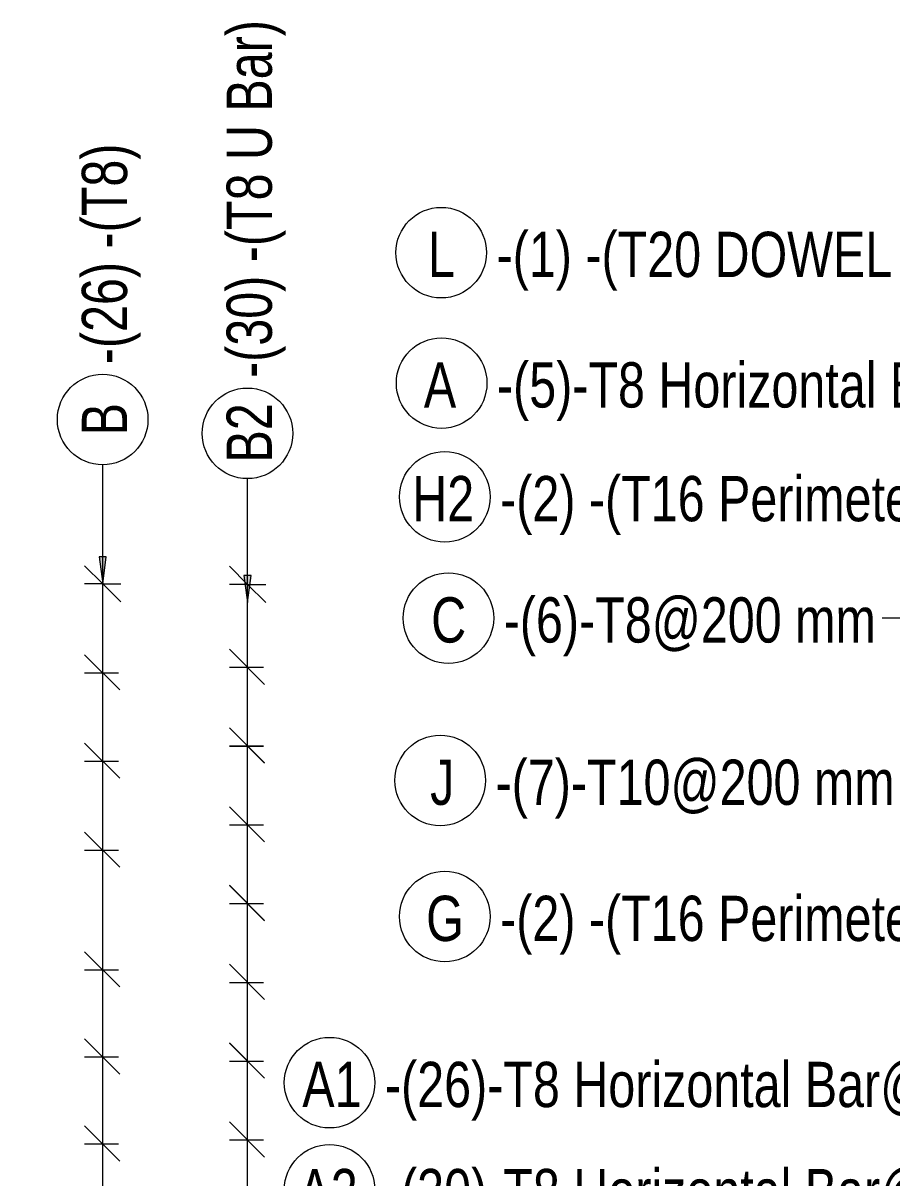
# Model space of a CAD drawing. Header units: millimetres. Extents: x -12508 to 11584, y -2169 to 13538.
# Drawn here: x -12508 to -10590, y 2288 to 4838 of the extents above; entities that cross this region are included whole.
import ezdxf

# ---------------------------------------------------------------- set-up
doc = ezdxf.new("R2010")
doc.units = ezdxf.units.MM
for name, color, linetype, lineweight in [('A-ANNO-DIMS', 211, 'Continuous', 9), ('A-ANNO-DIMS-40', 211, 'Continuous', 9), ('A-DETL-MBND', 5, 'Continuous', 18), ('S-RBAR-IDEN', 171, 'Continuous', 9)]:
    doc.layers.add(name, color=color, linetype=linetype, lineweight=lineweight)
doc.styles.add('Nirmala UI Semilight', font='NirmalaS.ttf', dxfattribs={"width": 0.8, "height": 100})
doc.styles.add('Nirmala UI Semilight_1', font='NirmalaS.ttf', dxfattribs={"height": 100})
doc.dimstyles.new('Arrow_Filled_-_2_5_NI_UI', dxfattribs={"dimscale": 304.8, "dimtxt": 104.736395, "dimasz": 0.262467, "dimexe": 0.131234, "dimexo": 0.0625, "dimgap": 0.131234, "dimtad": 1, "dimdec": 0, "dimzin": 0, "dimdsep": 46, "dimtxsty": 'Nirmala UI Semilight_1', "dimblk1": 'OBLIQUE', "dimblk2": 'OBLIQUE', "dimsah": 1, "dimcen": 0.09, "dimazin": 0, "dimtfac": 1, "dimtdec": 4, "dimtix": 1, "dimtmove": 0, "dimatfit": 3, "dimfxl": 0.131234, "dimfxlon": 1, "dimtvp": 1, "dimtolj": 1, "dimtzin": 0, "dimarcsym": 2})

# ---------------------------------------------------------------- blocks, each defined once
blk = doc.blocks.new('M_Rebar Tag_rfa MARK - ARROW-794226-Elevation Front 1')
at = {"layer": 'S-RBAR-IDEN'}
blk.add_circle((-7744.2, 3994.2), 100, dxfattribs=at)
blk = doc.blocks.new('M_Rebar Tag_rfa Dimension - ARROW-793927-Elevation Front 1')
at = {"layer": 'S-RBAR-IDEN'}
blk.add_circle((-11584.1, 4043.1), 100, dxfattribs=at)
blk = doc.blocks.new('DIMBLOCK43-Elevation Front 1')
at = {"layer": 'A-ANNO-DIMS-40'}
for p, q in [((-12012.7, 3598.5), (-12052.7, 3638.5)), ((-12012.7, 3598.5), (-12052.7, 3598.5)), ((-12012.6, -1352.1), (-12012.7, 3598.5)), ((-12012.7, 3598.5), (-11972.7, 3558.5)), ((-12012.7, 3598.5), (-11972.7, 3598.5)), ((-12012.6, -1352.1), (-12052.6, -1312.1)), ((-12012.6, -1352.1), (-12052.6, -1352.1)), ((-12012.6, -1352.1), (-11972.6, -1392.1)), ((-12012.6, -1352.1), (-11972.6, -1352.1))]:
    blk.add_line(p, q, dxfattribs=at)
at = {"layer": 'A-ANNO-DIMS-40', "color": 0, "insert": (-12183.1, 531.9), "char_height": 100, "width": 1419.083, "attachment_point": 1, "rotation": 90, "line_spacing_factor": 1.142579, "style": 'Nirmala UI Semilight_1'}
blk.add_mtext('T8 U Bar @175 mm', dxfattribs=at)
blk = doc.blocks.new('_Oblique')
at = {"color": 0, "linetype": 'ByBlock', "lineweight": -2}
blk.add_line((-0.5, -0.5), (0.5, 0.5), dxfattribs=at)
blk = doc.blocks.new('DIMBLOCK44-Elevation Front 1')
at = {"layer": 'A-ANNO-DIMS-40'}
for p, q in [((-12332.7, 3599.8), (-12372.7, 3639.8)), ((-12332.7, 3599.8), (-12372.7, 3599.8)), ((-12332.6, -1295.2), (-12332.7, 3599.8)), ((-12332.7, 3599.8), (-12292.7, 3559.8)), ((-12332.7, 3599.8), (-12292.7, 3599.8)), ((-12332.6, -1295.2), (-12372.6, -1255.2)), ((-12332.6, -1295.2), (-12372.6, -1295.2)), ((-12332.6, -1295.2), (-12292.6, -1335.2)), ((-12332.6, -1295.2), (-12292.6, -1295.2))]:
    blk.add_line(p, q, dxfattribs=at)
at = {"layer": 'A-ANNO-DIMS-40', "color": 0, "insert": (-12503.1, 755.3), "char_height": 100, "width": 952.911, "attachment_point": 1, "rotation": 90, "line_spacing_factor": 1.142579, "style": 'Nirmala UI Semilight_1'}
blk.add_mtext('T8@200 mm', dxfattribs=at)

msp = doc.modelspace()

# ---------------------------------------------------------------- hatches: boundary and pattern name
at = {"layer": 'S-RBAR-IDEN'}
for points in [[(-12332.7, 3599.6), (-12324.8, 3659.6), (-12340.6, 3659.6)], [(-12012.9, 3558.3), (-12005, 3618.3), (-12020.8, 3618.3)]]:
    msp.add_hatch(color=256, dxfattribs=at).paths.add_polyline_path(points)

# ---------------------------------------------------------------- linework, layer by layer
at = {"layer": 'A-DETL-MBND'}
for p, q in [((-12052.8, 3455.4), (-11975, 3377.6)), ((-12372.8, 3443.1), (-12295, 3365.4)), ((-12372.8, 3403.1), (-12297.8, 3403.1)), ((-12052.8, 3415.4), (-11977.8, 3415.4)), ((-12052.8, 3281.8), (-11975, 3204)), ((-12052.8, 3281.4), (-11975, 3203.6)), ((-12372.8, 3248.1), (-12295, 3170.4)), ((-12052.8, 3241.8), (-11977.8, 3241.8)), ((-12052.8, 3241.4), (-11977.8, 3241.4)), ((-12372.8, 3208.1), (-12297.8, 3208.1)), ((-12052.8, 3107.4), (-11975, 3029.6)), ((-12052.8, 3067.4), (-11977.8, 3067.4)), ((-12372.8, 3051.5), (-12295, 2973.8)), ((-12372.8, 3011.5), (-12297.8, 3011.5)), ((-12052.8, 2933.8), (-11975, 2856)), ((-12052.8, 2933.4), (-11975, 2855.6)), ((-12052.8, 2893.8), (-11977.8, 2893.8)), ((-12052.8, 2893.4), (-11977.8, 2893.4)), ((-12372.8, 2787.2), (-12295, 2709.5)), ((-12052.8, 2759.4), (-11975, 2681.7)), ((-12372.8, 2747.2), (-12297.8, 2747.2)), ((-12052.8, 2719.4), (-11977.8, 2719.4)), ((-12372.8, 2594.7), (-12295, 2517)), ((-12052.8, 2585.8), (-11975, 2508)), ((-12052.8, 2585.5), (-11975, 2507.7)), ((-12372.8, 2554.7), (-12297.8, 2554.7)), ((-12052.8, 2545.8), (-11977.8, 2545.8)), ((-12052.8, 2545.5), (-11977.8, 2545.5)), ((-12372.8, 2402.7), (-12295, 2324.9)), ((-12052.8, 2411.5), (-11975, 2333.7)), ((-12372.8, 2362.7), (-12297.8, 2362.7)), ((-12052.8, 2371.5), (-11977.8, 2371.5))]:
    msp.add_line(p, q, dxfattribs=at)
at = {"layer": 'S-RBAR-IDEN'}
for p, q in [((-12332.7, 3599.6), (-12332.7, 3862.6)), ((-12012.9, 3558.3), (-12012.9, 3832.1)), ((-12324.8, 3659.6), (-12340.6, 3659.6)), ((-12340.6, 3659.6), (-12332.7, 3599.6)), ((-12332.7, 3599.6), (-12324.8, 3659.6)), ((-12005, 3618.3), (-12020.8, 3618.3)), ((-12020.8, 3618.3), (-12012.9, 3558.3)), ((-12012.9, 3558.3), (-12005, 3618.3)), ((-9784.8, 3524), (-10610.8, 3524))]:
    msp.add_line(p, q, dxfattribs=at)

# ---------------------------------------------------------------- block references
for name, p in [('M_Rebar Tag_rfa MARK - ARROW-794226-Elevation Front 1', (-3840.8, 337)), ('M_Rebar Tag_rfa Dimension - ARROW-793927-Elevation Front 1', (0, 0)), ('M_Rebar Tag_rfa MARK - ARROW-794226-Elevation Front 1', (-3832.9, -202.3)), ('M_Rebar Tag_rfa Dimension - ARROW-793927-Elevation Front 1', (15, -519.1)), ('M_Rebar Tag_rfa Dimension - ARROW-793927-Elevation Front 1', (-3.1, -877.6)), ('M_Rebar Tag_rfa MARK - ARROW-794226-Elevation Front 1', (-3832.9, -1129.4)), ('M_Rebar Tag_rfa Dimension - ARROW-793927-Elevation Front 1', (-247.4, -1545.1)), ('M_Rebar Tag_rfa Dimension - ARROW-793927-Elevation Front 1', (-247.4, -1781.7))]:
    msp.add_blockref(name, p, dxfattribs=at)
at = {"layer": 'S-RBAR-IDEN', "rotation": 89.99999999999991}
for p in [(-8338.5, 11706.8), (-8018.8, 11676.3)]:
    msp.add_blockref('M_Rebar Tag_rfa MARK - ARROW-794226-Elevation Front 1', p, dxfattribs=at)

# ---------------------------------------------------------------- texts
at = {"layer": 'S-RBAR-IDEN', "char_height": 100, "attachment_point": 1, "rotation": 90, "style": 'Nirmala UI Semilight'}
for s, insert, width in [('-(30) -(T8 U Bar)', (-12059, 4054.4), 944.067), ('-(26) -(T8)', (-12378.8, 4084.8), 584.911), ('B', (-12378.8, 3927.7), 76.962), ('B2', (-12059, 3867.7), 148.793)]:
    msp.add_mtext(s, dxfattribs=dict(at, insert=insert, width=width))
at = {"layer": 'S-RBAR-IDEN', "char_height": 100, "attachment_point": 1, "style": 'Nirmala UI Semilight'}
for s, insert, width in [('L', (-11614.5, 4377.3), 64.135), ('-(1) -(T20 DOWEL BAR)', (-11462.7, 4377.3), 1336.573), ('A', (-11623.3, 4089.1), 87.224), ('-(5)-T8 Horizontal Bar@175 mm', (-11461.9, 4089.1), 1862.48), ('H2', (-11649, 3837.9), 166.751), ('-(2) -(T16 Perimeter Bar)', (-11454.9, 3837.9), 1398.143), ('C', (-11607.2, 3570), 84.658), ('-(6)-T8@200 mm', (-11447, 3570), 1010.768), ('-(7)-T10@200 mm', (-11465, 3211.5), 1059.51), ('J', (-11609.4, 3211.5), 46.177), ('G', (-11618.3, 2910.8), 92.354), ('-(2) -(T16 Perimeter Bar)', (-11454.9, 2910.8), 1398.143), ('A1', (-11891.8, 2544), 138.532), ('-(26)-T8 Horizontal Bar@175 mm', (-11709.3, 2544), 1934.312), ('A2', (-11900.3, 2307.4), 159.055), ('-(30)-T8 Horizontal Bar@175 mm', (-11709.3, 2307.4), 1934.312)]:
    msp.add_mtext(s, dxfattribs=dict(at, insert=insert, width=width))

# ---------------------------------------------------------------- dimensions: what is measured, and where the dimension line sits
at = {"layer": 'A-ANNO-DIMS'}
for base, p1, p2, text, override, picture, middle in [((-12332.7, 3599.8), (-12292.6, -1295.2), (-12292.7, 3599.8), 'T8@200 mm', {"dimpost": '<>', "dimfxl": 4895}, 'DIMBLOCK44-Elevation Front 1', (-12235.3, 1152.3)), ((-12012.7, 3598.5), (-11972.6, -1352.1), (-11972.7, 3598.5), 'T8 U Bar @175 mm', {"dimpost": '<>', "dimfxl": 4950.561725}, 'DIMBLOCK43-Elevation Front 1', (-11915, 1123.2))]:
    dim = msp.add_linear_dim(base=base, p1=p1, p2=p2, angle=270.0006, text=text, dimstyle='Arrow_Filled_-_2_5_NI_UI', override=override, dxfattribs=at)
    dim.commit()
    dim.dimension.update_dxf_attribs({"geometry": picture, "text_midpoint": middle})

doc.saveas('drawing.dxf')
